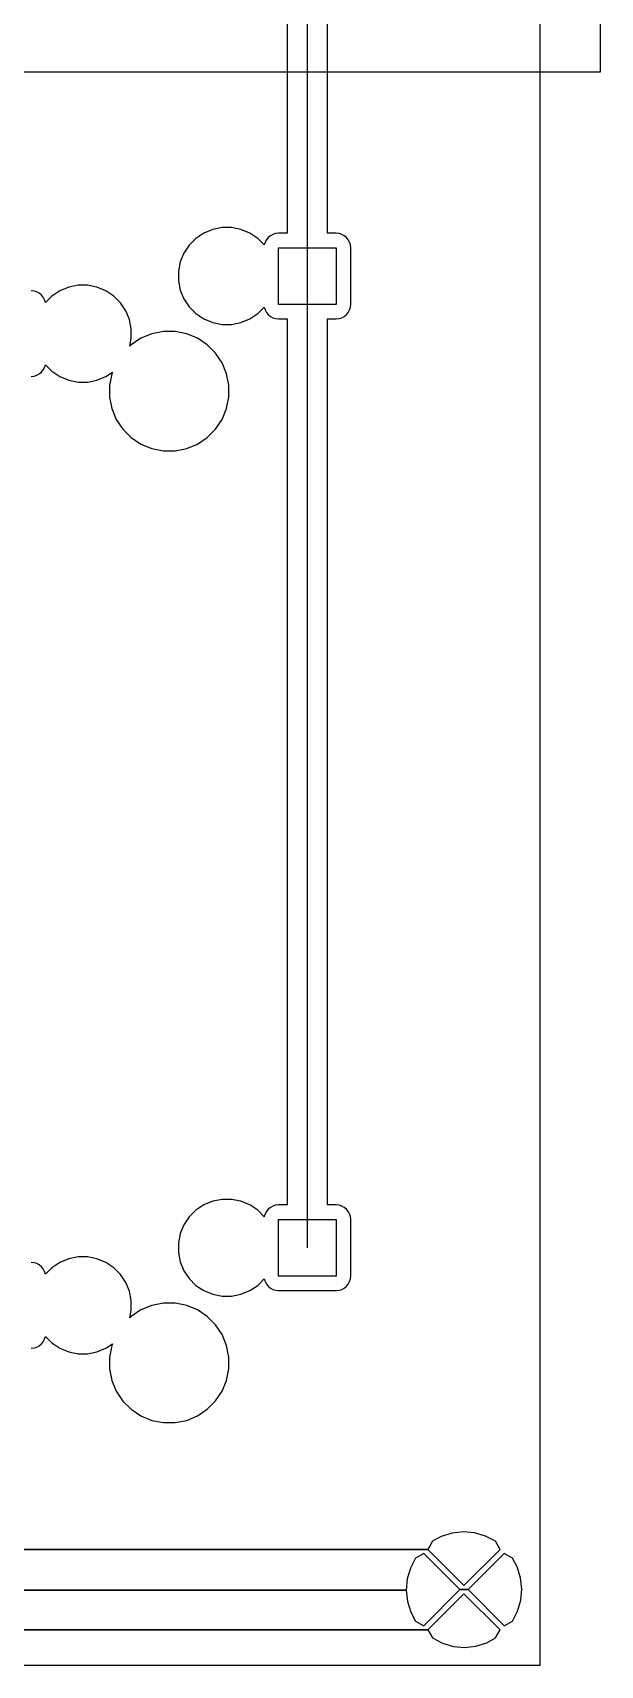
# Model space of a CAD drawing. Extents: x -29462 to 42578, y -23213 to 32194.
# Drawn here: x 39796 to 42578, y -23213 to -15211 of the extents above; entities that cross this region are included whole.
import ezdxf

# ---------------------------------------------------------------- set-up
doc = ezdxf.new("R2010")
doc.units = 0

msp = doc.modelspace()

# ---------------------------------------------------------------- linework, layer by layer
at = {"layer": 'Layer 1'}
for p, q in [((42577.9, -15402.5), (42577.9, -3792.83)), ((42280.8, -8446.25), (42280.8, -23213.2)), ((41141.8, -12170.7), (41141.8, -16404)), ((41043.5, -14497.1), (41043.5, -16194.2)), ((41240.3, -16194.2), (41240.3, -14497.1)), ((4404.28, -15402.5), (42577.9, -15402.5)), ((40596.2534, -16219.74487), (40563.2334, -16252.79307)), ((40635.2, -16193.80867), (40596.2534, -16219.74487)), ((40678.38, -16175.91577), (40635.2, -16193.80867)), ((40724.1, -16166.8), (40678.38, -16175.91577)), ((40770.9623, -16166.75113), (40724.1, -16166.8)), ((40816.6823, -16175.8669), (40770.9623, -16166.75113)), ((40859.8623, -16193.7598), (40816.6823, -16175.8669)), ((40898.8089, -16219.696), (40859.8623, -16193.7598)), ((40930.7, -16251.7), (40898.8089, -16219.696)), ((40934.64229, -16237.97264), (40930.69118, -16251.26534)), ((40941.41562, -16225.72424), (40934.64229, -16237.97264)), ((40950.1645, -16214.97154), (40941.41562, -16225.72424)), ((40960.8889, -16206.13799), (40950.1645, -16214.97154)), ((40973.0244, -16199.59044), (40960.8889, -16206.13799)), ((40986.5711, -16195.55467), (40973.0244, -16199.59044)), ((41000.4, -16194.2), (40986.5711, -16195.55467)), ((41043.5, -16194.2), (41000.4, -16194.2)), ((41283.76237, -16194.20576), (41240.3, -16194.2)), ((41297.59127, -16195.56043), (41283.76237, -16194.20576)), ((41310.85567, -16199.5962), (41297.59127, -16195.56043)), ((41322.99117, -16206.14375), (41310.85567, -16199.5962)), ((41333.71557, -16214.9773), (41322.99117, -16206.14375)), ((41342.46445, -16225.73), (41333.71557, -16214.9773)), ((41349.23778, -16237.9784), (41342.46445, -16225.73)), ((41353.18889, -16251.2711), (41349.23778, -16237.9784)), ((40537.269, -16291.65507), (40519.489, -16334.83507)), ((40563.2334, -16252.79307), (40537.269, -16291.65507)), ((40930.69118, -16251.26534), (40930.7, -16251.7)), ((41000.4, -16542.9), (41000.4, -16265.1)), ((41000.4, -16265.1), (41283.7, -16265.1)), ((41283.7, -16265.1), (41283.7, -16542.9)), ((41354.6, -16265.1), (41353.18889, -16251.2711)), ((41354.53763, -16542.90576), (41354.6, -16265.1)), ((40510.17567, -16380.66797), (40510.1, -16427.4)), ((40519.489, -16334.83507), (40510.17567, -16380.66797)), ((41141.8, -16404), (41141.8, -21166.5)), ((39802.92008, -16477.78933), (39789.09118, -16476.43466)), ((39816.18448, -16481.8251), (39802.92008, -16477.78933)), ((39828.60228, -16488.37265), (39816.18448, -16481.8251)), ((39929.6, -16476.00867), (39890.6534, -16501.94487)), ((39972.78, -16458.11577), (39929.6, -16476.00867)), ((40018.5, -16449), (39972.78, -16458.11577)), ((40065.3579, -16449.03203), (40018.5, -16449)), ((40111.0779, -16458.1478), (40065.3579, -16449.03203)), ((40154.2579, -16476.0407), (40111.0779, -16458.1478)), ((40193.2045, -16501.9769), (40154.2579, -16476.0407)), ((40510.1, -16427.4), (40519.41333, -16473.2329)), ((40519.41333, -16473.2329), (40537.19333, -16516.4129)), ((39839.32668, -16497.2062), (39828.60228, -16488.37265)), ((39848.07556, -16507.9589), (39839.32668, -16497.2062)), ((39854.56667, -16520.2073), (39848.07556, -16507.9589)), ((39858.8, -16533.5), (39854.56667, -16520.2073)), ((39890.6534, -16501.94487), (39858.7623, -16533.94887)), ((39858.7623, -16533.94887), (39858.8, -16533.5)), ((40226.2245, -16535.0251), (40193.2045, -16501.9769)), ((40252.1889, -16573.8871), (40226.2245, -16535.0251)), ((40537.19333, -16516.4129), (40563.15773, -16555.2749)), ((40563.15773, -16555.2749), (40596.17773, -16588.2949)), ((40898.7466, -16588.22693), (40930.6377, -16556.25113)), ((40930.6377, -16556.25113), (40930.7, -16556.7)), ((40930.7, -16556.7), (40934.65111, -16569.9927)), ((41283.7, -16542.9), (41000.4, -16542.9)), ((41349.17541, -16570.02736), (41353.12652, -16556.73466)), ((41353.12652, -16556.73466), (41354.53763, -16542.90576)), ((40269.9689, -16617.0671), (40252.1889, -16573.8871)), ((40279, -16662.9), (40269.9689, -16617.0671)), ((40596.17773, -16588.2949), (40635.12433, -16614.2593)), ((40635.12433, -16614.2593), (40678.30433, -16632.1522)), ((40678.30433, -16632.1522), (40724.02433, -16641.26797)), ((40724.02433, -16641.26797), (40770.9, -16641.2)), ((40770.9, -16641.2), (40816.62, -16632.08423)), ((40816.62, -16632.08423), (40859.8, -16614.19133)), ((40859.8, -16614.19133), (40898.7466, -16588.22693)), ((40934.65111, -16569.9927), (40941.42444, -16582.2411)), ((40941.42444, -16582.2411), (40950.17332, -16592.9938)), ((40950.17332, -16592.9938), (40960.89772, -16601.79913)), ((40960.89772, -16601.79913), (40973.03322, -16608.3749)), ((40973.03322, -16608.3749), (40986.57992, -16612.41067)), ((40986.57992, -16612.41067), (41000.40882, -16613.76534)), ((41000.40882, -16613.76534), (41043.5, -16613.8)), ((41043.5, -16613.8), (41043.5, -20956.7)), ((41240.3, -20956.7), (41240.3, -16613.8)), ((41240.3, -16613.8), (41283.7, -16613.8)), ((41283.7, -16613.8), (41297.5289, -16612.44533)), ((41297.5289, -16612.44533), (41310.7933, -16608.40956)), ((41310.7933, -16608.40956), (41322.9288, -16601.83379)), ((41322.9288, -16601.83379), (41333.6532, -16593.02846)), ((41333.6532, -16593.02846), (41342.40208, -16582.27576)), ((41342.40208, -16582.27576), (41349.17541, -16570.02736)), ((40271.40023, -16748.23114), (40279.02022, -16709.62314)), ((40326.7157, -16709.0305), (40278.738, -16741.0627)), ((40279.02022, -16709.62314), (40279, -16662.9)), ((40379.7734, -16686.9607), (40326.7157, -16709.0305)), ((40436.5, -16675.7), (40379.7734, -16686.9607)), ((40494.0225, -16675.6377), (40436.5, -16675.7)), ((40550.7491, -16686.8984), (40494.0225, -16675.6377)), ((40603.8068, -16708.9682), (40550.7491, -16686.8984)), ((40651.7845, -16741.0004), (40603.8068, -16708.9682)), ((40278.738, -16741.0627), (40271.40023, -16748.23114)), ((40692.7067, -16781.7815), (40651.7845, -16741.0004)), ((40724.5978, -16829.7592), (40692.7067, -16781.7815)), ((39816.1933, -16890.60956), (39828.6111, -16884.03379)), ((39828.6111, -16884.03379), (39839.3355, -16875.22846)), ((39839.3355, -16875.22846), (39848.08438, -16864.47576)), ((39848.08438, -16864.47576), (39854.57549, -16852.22736)), ((39854.57549, -16852.22736), (39858.80882, -16838.93466)), ((39858.80882, -16838.93466), (39858.8, -16838.5)), ((39858.8, -16838.5), (39890.6911, -16870.4758)), ((39890.6911, -16870.4758), (39929.6377, -16896.4402)), ((40154.3, -16896.49133), (40187.32, -16874.42153)), ((40183.65111, -16883.08575), (40172.64441, -16939.67125)), ((40187.32, -16874.42153), (40183.65111, -16883.08575)), ((40746.6111, -16883.0145), (40724.5978, -16829.7592)), ((40757.9, -16939.6), (40746.6111, -16883.0145)), ((39789.1, -16896), (39802.9289, -16894.64533)), ((39802.9289, -16894.64533), (39816.1933, -16890.60956)), ((39929.6377, -16896.4402), (39972.8177, -16914.3331)), ((39972.8177, -16914.3331), (40018.5377, -16923.44887)), ((40018.5377, -16923.44887), (40065.4, -16923.5)), ((40065.4, -16923.5), (40111.12, -16914.38423)), ((40111.12, -16914.38423), (40154.3, -16896.49133)), ((40172.64441, -16939.67125), (40172.6, -16997.3)), ((40757.9775, -16997.266), (40757.9, -16939.6)), ((40172.6, -16997.3), (40183.6067, -17053.8573)), ((40746.6886, -17053.8233), (40757.9775, -16997.266)), ((40183.6067, -17053.8573), (40205.9022, -17107.1408)), ((40205.9022, -17107.1408), (40237.7933, -17155.1185)), ((40692.7842, -17155.0845), (40724.6753, -17107.1068)), ((40724.6753, -17107.1068), (40746.6886, -17053.8233)), ((40237.7933, -17155.1185), (40278.7155, -17195.8714)), ((40278.7155, -17195.8714), (40326.6932, -17227.9318)), ((40603.8843, -17227.8978), (40651.862, -17195.8374)), ((40651.862, -17195.8374), (40692.7842, -17155.0845)), ((40326.6932, -17227.9318), (40379.7509, -17250.0016)), ((40379.7509, -17250.0016), (40436.4775, -17261.234)), ((40436.4775, -17261.234), (40494.1, -17261.2)), ((40494.1, -17261.2), (40550.8266, -17249.9676)), ((40550.8266, -17249.9676), (40603.8843, -17227.8978)), ((40635.2, -20956.30867), (40596.2534, -20982.24487)), ((40678.38, -20938.41577), (40635.2, -20956.30867)), ((40724.1, -20929.3), (40678.38, -20938.41577)), ((40770.9623, -20929.25113), (40724.1, -20929.3)), ((40816.6823, -20938.3669), (40770.9623, -20929.25113)), ((40859.8623, -20956.2598), (40816.6823, -20938.3669)), ((40898.8089, -20982.196), (40859.8623, -20956.2598)), ((40973.0244, -20962.09044), (40960.8889, -20968.63799)), ((40986.5711, -20958.05467), (40973.0244, -20962.09044)), ((41000.4, -20956.7), (40986.5711, -20958.05467)), ((41043.5, -20956.7), (41000.4, -20956.7)), ((41283.76237, -20956.70576), (41240.3, -20956.7)), ((41297.59127, -20958.06043), (41283.76237, -20956.70576)), ((41310.85567, -20962.0962), (41297.59127, -20958.06043)), ((41322.99117, -20968.64375), (41310.85567, -20962.0962)), ((40563.2334, -21015.29307), (40537.269, -21054.15507)), ((40596.2534, -20982.24487), (40563.2334, -21015.29307)), ((40930.7, -21014.2), (40898.8089, -20982.196)), ((40934.64229, -21000.47264), (40930.69118, -21013.76534)), ((40930.69118, -21013.76534), (40930.7, -21014.2)), ((40941.41562, -20988.22424), (40934.64229, -21000.47264)), ((40950.1645, -20977.47154), (40941.41562, -20988.22424)), ((40960.8889, -20968.63799), (40950.1645, -20977.47154)), ((41000.4, -21305.4), (41000.4, -21027.6)), ((41000.4, -21027.6), (41283.7, -21027.6)), ((41283.7, -21027.6), (41283.7, -21305.4)), ((41333.71557, -20977.4773), (41322.99117, -20968.64375)), ((41342.46445, -20988.23), (41333.71557, -20977.4773)), ((41349.23778, -21000.4784), (41342.46445, -20988.23)), ((41353.18889, -21013.7711), (41349.23778, -21000.4784)), ((41354.6, -21027.6), (41353.18889, -21013.7711)), ((41354.53763, -21305.40576), (41354.6, -21027.6)), ((40519.489, -21097.33507), (40510.17567, -21143.16797)), ((40537.269, -21054.15507), (40519.489, -21097.33507)), ((40510.17567, -21143.16797), (40510.1, -21189.9)), ((40510.1, -21189.9), (40519.41333, -21235.7329)), ((39802.92008, -21240.28933), (39789.09118, -21238.93466)), ((39816.18448, -21244.3251), (39802.92008, -21240.28933)), ((39828.60228, -21250.87265), (39816.18448, -21244.3251)), ((39839.32668, -21259.7062), (39828.60228, -21250.87265)), ((39848.07556, -21270.4589), (39839.32668, -21259.7062)), ((39854.56667, -21282.7073), (39848.07556, -21270.4589)), ((39858.8, -21296), (39854.56667, -21282.7073)), ((39890.6534, -21264.44487), (39858.7623, -21296.44887)), ((39929.6, -21238.50867), (39890.6534, -21264.44487)), ((39972.78, -21220.61577), (39929.6, -21238.50867)), ((40018.5, -21211.5), (39972.78, -21220.61577)), ((40065.3579, -21211.53203), (40018.5, -21211.5)), ((40111.0779, -21220.6478), (40065.3579, -21211.53203)), ((40154.2579, -21238.5407), (40111.0779, -21220.6478)), ((40193.2045, -21264.4769), (40154.2579, -21238.5407)), ((40226.2245, -21297.5251), (40193.2045, -21264.4769)), ((40519.41333, -21235.7329), (40537.19333, -21278.9129)), ((40537.19333, -21278.9129), (40563.15773, -21317.7749)), ((39858.7623, -21296.44887), (39858.8, -21296)), ((40252.1889, -21336.3871), (40226.2245, -21297.5251)), ((40269.9689, -21379.5671), (40252.1889, -21336.3871)), ((40563.15773, -21317.7749), (40596.17773, -21350.7949)), ((40596.17773, -21350.7949), (40635.12433, -21376.7593)), ((40859.8, -21376.69133), (40898.7466, -21350.72693)), ((40898.7466, -21350.72693), (40930.6377, -21318.75113)), ((40930.6377, -21318.75113), (40930.7, -21319.2)), ((40930.7, -21319.2), (40934.65111, -21332.4927)), ((40934.65111, -21332.4927), (40941.42444, -21344.7411)), ((40941.42444, -21344.7411), (40950.17332, -21355.4938)), ((40950.17332, -21355.4938), (40960.89772, -21364.29913)), ((40960.89772, -21364.29913), (40973.03322, -21370.8749)), ((41283.7, -21305.4), (41000.4, -21305.4)), ((41310.7933, -21370.90956), (41322.9288, -21364.33379)), ((41322.9288, -21364.33379), (41333.6532, -21355.52846)), ((41333.6532, -21355.52846), (41342.40208, -21344.77576)), ((41342.40208, -21344.77576), (41349.17541, -21332.52736)), ((41349.17541, -21332.52736), (41353.12652, -21319.23466)), ((41353.12652, -21319.23466), (41354.53763, -21305.40576)), ((40279, -21425.4), (40269.9689, -21379.5671)), ((40279.02022, -21472.12314), (40279, -21425.4)), ((40436.5, -21438.2), (40379.7734, -21449.4607)), ((40494.0225, -21438.1377), (40436.5, -21438.2)), ((40550.7491, -21449.3984), (40494.0225, -21438.1377)), ((40635.12433, -21376.7593), (40678.30433, -21394.6522)), ((40678.30433, -21394.6522), (40724.02433, -21403.76797)), ((40724.02433, -21403.76797), (40770.9, -21403.7)), ((40770.9, -21403.7), (40816.62, -21394.58423)), ((40816.62, -21394.58423), (40859.8, -21376.69133)), ((40973.03322, -21370.8749), (40986.57992, -21374.91067)), ((40986.57992, -21374.91067), (41000.40882, -21376.26534)), ((41000.40882, -21376.26534), (41283.7, -21376.3)), ((41283.7, -21376.3), (41297.5289, -21374.94533)), ((41297.5289, -21374.94533), (41310.7933, -21370.90956)), ((40271.40023, -21510.73114), (40279.02022, -21472.12314)), ((40278.738, -21503.5627), (40271.40023, -21510.73114)), ((40326.7157, -21471.5305), (40278.738, -21503.5627)), ((40379.7734, -21449.4607), (40326.7157, -21471.5305)), ((40603.8068, -21471.4682), (40550.7491, -21449.3984)), ((40651.7845, -21503.5004), (40603.8068, -21471.4682)), ((40692.7067, -21544.2815), (40651.7845, -21503.5004)), ((39854.57549, -21614.72736), (39858.80882, -21601.43466)), ((39858.80882, -21601.43466), (39858.8, -21601)), ((39858.8, -21601), (39890.6911, -21632.9758)), ((40724.5978, -21592.2592), (40692.7067, -21544.2815)), ((40746.6111, -21645.5145), (40724.5978, -21592.2592)), ((39789.1, -21658.5), (39802.9289, -21657.14533)), ((39802.9289, -21657.14533), (39816.1933, -21653.10956)), ((39816.1933, -21653.10956), (39828.6111, -21646.53379)), ((39828.6111, -21646.53379), (39839.3355, -21637.72846)), ((39839.3355, -21637.72846), (39848.08438, -21626.97576)), ((39848.08438, -21626.97576), (39854.57549, -21614.72736)), ((39890.6911, -21632.9758), (39929.6377, -21658.9402)), ((39929.6377, -21658.9402), (39972.8177, -21676.8331)), ((39972.8177, -21676.8331), (40018.5377, -21685.94887)), ((40065.4, -21686), (40111.12, -21676.88423)), ((40111.12, -21676.88423), (40154.3, -21658.99133)), ((40154.3, -21658.99133), (40187.32, -21636.92153)), ((40183.65111, -21645.58575), (40172.64441, -21702.17125)), ((40187.32, -21636.92153), (40183.65111, -21645.58575)), ((40757.9, -21702.1), (40746.6111, -21645.5145)), ((40018.5377, -21685.94887), (40065.4, -21686)), ((40172.64441, -21702.17125), (40172.6, -21759.8)), ((40172.6, -21759.8), (40183.6067, -21816.3573)), ((40746.6886, -21816.3233), (40757.9775, -21759.766)), ((40757.9775, -21759.766), (40757.9, -21702.1)), ((40183.6067, -21816.3573), (40205.9022, -21869.6408)), ((40724.6753, -21869.6068), (40746.6886, -21816.3233)), ((40205.9022, -21869.6408), (40237.7933, -21917.6185)), ((40237.7933, -21917.6185), (40278.7155, -21958.3714)), ((40651.862, -21958.3374), (40692.7842, -21917.5845)), ((40692.7842, -21917.5845), (40724.6753, -21869.6068)), ((40278.7155, -21958.3714), (40326.6932, -21990.4318)), ((40326.6932, -21990.4318), (40379.7509, -22012.5016)), ((40550.8266, -22012.4676), (40603.8843, -21990.3978)), ((40603.8843, -21990.3978), (40651.862, -21958.3374)), ((40379.7509, -22012.5016), (40436.4775, -22023.734)), ((40436.4775, -22023.734), (40494.1, -22023.7)), ((40494.1, -22023.7), (40550.8266, -22012.4676)), ((41851.5806, -22565.08513), (41798.5229, -22581.76443)), ((41906.6139, -22559.0738), (41851.5806, -22565.08513)), ((41961.9294, -22563.8998), (41906.6139, -22559.0738)), ((42015.2694, -22579.4502), (41961.9294, -22563.8998)), ((41732.2007, -22644.69993), (23444.7, -22644.7)), ((23444.71, -22644.7), (41732.2, -22644.7)), ((41732.2, -22644.7), (41909.718, -22822.105)), ((41755.0607, -22605.07593), (41732.2007, -22644.69993)), ((41798.5229, -22581.76443), (41755.0607, -22605.07593)), ((41909.718, -22822.105), (42087.236, -22644.7)), ((42064.376, -22605.076), (42015.2694, -22579.4502)), ((42087.236, -22644.7), (42064.376, -22605.076)), ((41672.5717, -22687.3576), (41646.8895, -22736.5489)), ((41712.365, -22664.667), (41672.5717, -22687.3576)), ((41889.6, -22842.1), (41712.365, -22664.667)), ((42106.93499, -22664.6674), (41929.69999, -22842.1004)), ((42146.72829, -22687.358), (42106.93499, -22664.6674)), ((42169.87049, -22731.0177), (42146.72829, -22687.358)), ((41631.3673, -22789.8324), (41626.56953, -22845.0915)), ((41646.8895, -22736.5489), (41631.3673, -22789.8324)), ((42186.52159, -22783.9343), (42169.87049, -22731.0177)), ((42192.73047, -22839.0805), (42186.52159, -22783.9343)), ((41626.56953, -22845.0915), (23549.8, -22845.1)), ((23549.8229, -22845.0918), (41626.6, -22845.1)), ((41626.6, -22845.1), (41632.80888, -22900.2462)), ((41712.39548, -23019.5131), (41889.63048, -22842.1081)), ((41909.7173, -22861.99497), (41732.1993, -23039.39997)), ((41929.69999, -22842.1004), (41889.6, -22842.1)), ((41889.63048, -22842.1081), (41929.7, -22842.1)), ((42087.2353, -23039.39997), (41909.7173, -22861.99497)), ((41929.7, -22842.1), (42106.935, -23019.505)), ((42187.9327, -22894.3678), (42192.73047, -22839.0805)), ((41632.80888, -22900.2462), (41649.45998, -22953.1628)), ((41649.45998, -22953.1628), (41672.60218, -22996.8225)), ((42146.7283, -22996.8144), (42172.4105, -22947.6231)), ((42172.4105, -22947.6231), (42187.9327, -22894.3678)), ((41732.1993, -23039.39997), (23444.7, -23039.4)), ((23444.7094, -23039.39997), (41732.2, -23039.4)), ((41672.60218, -22996.8225), (41712.39548, -23019.5131)), ((41732.2, -23039.4), (41755.06, -23079.024)), ((42064.3753, -23079.02397), (42087.2353, -23039.39997)), ((42106.935, -23019.505), (42146.7283, -22996.8144)), ((41755.06, -23079.024), (41804.1666, -23104.6498)), ((41804.1666, -23104.6498), (41857.5066, -23120.2002)), ((41857.5066, -23120.2002), (41912.8221, -23125.05442)), ((41912.8221, -23125.05442), (41967.8554, -23119.01487)), ((41967.8554, -23119.01487), (42020.9131, -23102.36377)), ((42020.9131, -23102.36377), (42064.3753, -23079.02397)), ((42280.8, -23213.2), (4253.88, -23213.2))]:
    msp.add_line(p, q, dxfattribs=at)

doc.saveas('drawing.dxf')
